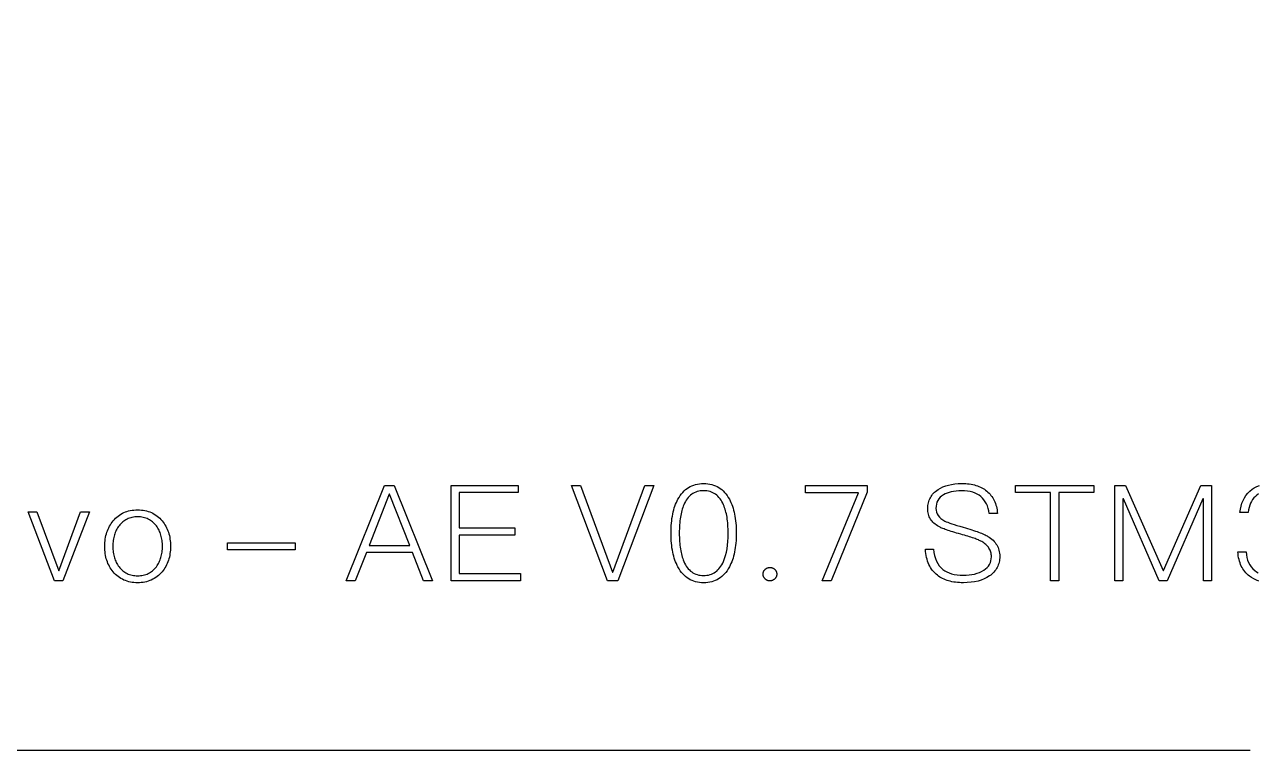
# Model space of a CAD drawing. Extents: x -100 to 100, y -100 to 100.
# Drawn here: x -42.26 to 0, y -100 to -75.12 of the extents above; entities that cross this region are included whole.
import ezdxf

# ---------------------------------------------------------------- set-up
doc = ezdxf.new("R2010")
doc.units = 0
doc.header["$MEASUREMENT"] = 0
doc.layers.get('0').update_dxf_attribs({"linetype": 'CONTINUOUS'})

msp = doc.modelspace()

# ---------------------------------------------------------------- linework, layer by layer
msp.add_lwpolyline([(-0.24952, -99.99999), (-95.999521, -99.99999), (-95.999521, -99.99999, -0.414214), (-99.999521, -95.99999), (-99.999521, -95.99999), (-99.999521, -0.249997)], format="xyb")
for points in [[(-18.980874, -90.851855), (-18.908104, -90.853975), (-18.908104, -90.853975), (-18.837704, -90.860313), (-18.837704, -90.860313), (-18.769664, -90.870889), (-18.769664, -90.870889), (-18.703988, -90.885684), (-18.703988, -90.885684), (-18.64068, -90.904717), (-18.64068, -90.904717), (-18.579734, -90.927969), (-18.579734, -90.927969), (-18.521151, -90.955439), (-18.521151, -90.955439), (-18.464937, -90.987158), (-18.464937, -90.987158), (-18.411083, -91.023086), (-18.411083, -91.023086), (-18.3596, -91.063252), (-18.3596, -91.063252), (-18.310479, -91.107646), (-18.310479, -91.107646), (-18.263718, -91.15627), (-18.263718, -91.15627), (-18.219327, -91.209111), (-18.219327, -91.209111), (-18.177299, -91.266182), (-18.177299, -91.266182), (-18.137632, -91.32749), (-18.137632, -91.32749), (-18.100334, -91.393027), (-18.100334, -91.393027), (-18.071456, -91.44915), (-18.071456, -91.44915), (-18.044447, -91.507461), (-18.044447, -91.507461), (-18.019294, -91.567959), (-18.019294, -91.567959), (-17.996003, -91.630635), (-17.996003, -91.630635), (-17.974584, -91.695508), (-17.974584, -91.695508), (-17.955018, -91.762568), (-17.955018, -91.762568), (-17.937316, -91.831807), (-17.937316, -91.831807), (-17.921483, -91.903232), (-17.921483, -91.903232), (-17.907513, -91.976846), (-17.907513, -91.976846), (-17.895399, -92.052637), (-17.895399, -92.052637), (-17.885154, -92.130615), (-17.885154, -92.130615), (-17.876772, -92.210781), (-17.876772, -92.210781), (-17.870253, -92.293145), (-17.870253, -92.293145), (-17.865588, -92.377676), (-17.865588, -92.377676), (-17.862795, -92.464404), (-17.862795, -92.464404), (-17.861864, -92.553311), (-17.861864, -92.553311), (-17.862795, -92.641143), (-17.862795, -92.641143), (-17.865588, -92.726934), (-17.865588, -92.726934), (-17.870253, -92.810693), (-17.870253, -92.810693), (-17.876772, -92.892402), (-17.876772, -92.892402), (-17.885154, -92.972061), (-17.885154, -92.972061), (-17.895399, -93.049688), (-17.895399, -93.049688), (-17.907513, -93.125273), (-17.907513, -93.125273), (-17.921483, -93.198809), (-17.921483, -93.198809), (-17.937316, -93.270303), (-17.937316, -93.270303), (-17.955018, -93.339756), (-17.955018, -93.339756), (-17.974584, -93.407168), (-17.974584, -93.407168), (-17.996003, -93.472539), (-17.996003, -93.472539), (-18.019294, -93.535859), (-18.019294, -93.535859), (-18.044447, -93.597148), (-18.044447, -93.597148), (-18.071456, -93.656387), (-18.071456, -93.656387), (-18.100334, -93.713594), (-18.100334, -93.713594), (-18.138176, -93.779121), (-18.138176, -93.779121), (-18.178304, -93.84043), (-18.178304, -93.84043), (-18.22072, -93.89751), (-18.22072, -93.89751), (-18.265439, -93.950352), (-18.265439, -93.950352), (-18.312445, -93.998975), (-18.312445, -93.998975), (-18.361746, -94.043369), (-18.361746, -94.043369), (-18.413341, -94.083535), (-18.413341, -94.083535), (-18.46723, -94.119463), (-18.46723, -94.119463), (-18.523408, -94.151172), (-18.523408, -94.151172), (-18.58188, -94.178662), (-18.58188, -94.178662), (-18.642648, -94.201914), (-18.642648, -94.201914), (-18.705709, -94.220938), (-18.705709, -94.220938), (-18.771058, -94.235732), (-18.771058, -94.235732), (-18.83871, -94.246309), (-18.83871, -94.246309), (-18.908647, -94.252646), (-18.908647, -94.252646), (-18.980874, -94.254766), (-18.980874, -94.254766), (-19.053107, -94.252646), (-19.053107, -94.252646), (-19.123046, -94.246309), (-19.123046, -94.246309), (-19.19069, -94.235732), (-19.19069, -94.235732), (-19.256046, -94.220938), (-19.256046, -94.220938), (-19.3191, -94.201914), (-19.3191, -94.201914), (-19.379867, -94.178662), (-19.379867, -94.178662), (-19.43834, -94.151172), (-19.43834, -94.151172), (-19.494524, -94.119463), (-19.494524, -94.119463), (-19.548407, -94.083535), (-19.548407, -94.083535), (-19.600002, -94.043369), (-19.600002, -94.043369), (-19.649303, -93.998975), (-19.649303, -93.998975), (-19.696309, -93.950352), (-19.696309, -93.950352), (-19.741019, -93.89751), (-19.741019, -93.89751), (-19.783442, -93.84043), (-19.783442, -93.84043), (-19.823572, -93.779121), (-19.823572, -93.779121), (-19.861406, -93.713594), (-19.861406, -93.713594), (-19.890284, -93.657998), (-19.890284, -93.657998), (-19.9173, -93.600166), (-19.9173, -93.600166), (-19.942454, -93.540059), (-19.942454, -93.540059), (-19.965743, -93.477695), (-19.965743, -93.477695), (-19.987172, -93.413076), (-19.987172, -93.413076), (-20.00673, -93.346211), (-20.00673, -93.346211), (-20.024432, -93.27707), (-20.024432, -93.27707), (-20.040265, -93.205684), (-20.040265, -93.205684), (-20.054242, -93.132041), (-20.054242, -93.132041), (-20.066349, -93.056133), (-20.066349, -93.056133), (-20.0766, -92.977969), (-20.0766, -92.977969), (-20.084983, -92.897559), (-20.084983, -92.897559), (-20.091501, -92.814873), (-20.091501, -92.814873), (-20.096158, -92.729951), (-20.096158, -92.729951), (-20.098953, -92.642764), (-20.098953, -92.642764), (-20.099884, -92.553311), (-20.099884, -92.553311), (-20.098953, -92.46333), (-20.098953, -92.46333), (-20.096158, -92.375674), (-20.096158, -92.375674), (-20.091501, -92.290342), (-20.091501, -92.290342), (-20.084983, -92.207344), (-20.084983, -92.207344), (-20.0766, -92.12668), (-20.0766, -92.12668), (-20.066349, -92.04834), (-20.066349, -92.04834), (-20.054242, -91.972324), (-20.054242, -91.972324), (-20.040265, -91.898643), (-20.040265, -91.898643), (-20.024432, -91.827285), (-20.024432, -91.827285), (-20.00673, -91.758262), (-20.00673, -91.758262), (-19.987172, -91.691572), (-19.987172, -91.691572), (-19.965743, -91.627207), (-19.965743, -91.627207), (-19.942454, -91.565166), (-19.942454, -91.565166), (-19.9173, -91.505449), (-19.9173, -91.505449), (-19.890284, -91.448076), (-19.890284, -91.448076), (-19.861406, -91.393027), (-19.861406, -91.393027), (-19.824108, -91.32749), (-19.824108, -91.32749), (-19.784441, -91.266182), (-19.784441, -91.266182), (-19.742419, -91.209111), (-19.742419, -91.209111), (-19.698022, -91.15627), (-19.698022, -91.15627), (-19.65127, -91.107646), (-19.65127, -91.107646), (-19.602148, -91.063252), (-19.602148, -91.063252), (-19.550657, -91.023086), (-19.550657, -91.023086), (-19.496812, -90.987158), (-19.496812, -90.987158), (-19.44059, -90.955439), (-19.44059, -90.955439), (-19.382013, -90.927969), (-19.382013, -90.927969), (-19.321067, -90.904717), (-19.321067, -90.904717), (-19.25776, -90.885684), (-19.25776, -90.885684), (-19.192083, -90.870889), (-19.192083, -90.870889), (-19.124044, -90.860313), (-19.124044, -90.860313), (-19.053644, -90.853975), (-19.053644, -90.853975), (-18.980874, -90.851855)], [(-10.128766, -90.851855), (-10.062553, -90.852891), (-10.062553, -90.852891), (-9.998061, -90.855947), (-9.998061, -90.855947), (-9.93529, -90.861055), (-9.93529, -90.861055), (-9.87424, -90.868193), (-9.87424, -90.868193), (-9.814903, -90.877393), (-9.814903, -90.877393), (-9.757288, -90.888623), (-9.757288, -90.888623), (-9.701393, -90.901895), (-9.701393, -90.901895), (-9.64722, -90.917217), (-9.64722, -90.917217), (-9.594768, -90.93457), (-9.594768, -90.93457), (-9.544037, -90.953975), (-9.544037, -90.953975), (-9.49502, -90.97542), (-9.49502, -90.97542), (-9.447723, -90.998906), (-9.447723, -90.998906), (-9.402148, -91.024434), (-9.402148, -91.024434), (-9.358294, -91.052002), (-9.358294, -91.052002), (-9.316161, -91.081621), (-9.316161, -91.081621), (-9.27575, -91.113271), (-9.27575, -91.113271), (-9.236157, -91.146914), (-9.236157, -91.146914), (-9.198785, -91.18249), (-9.198785, -91.18249), (-9.16364, -91.22001), (-9.16364, -91.22001), (-9.130717, -91.259453), (-9.130717, -91.259453), (-9.100012, -91.30084), (-9.100012, -91.30084), (-9.071529, -91.34416), (-9.071529, -91.34416), (-9.045266, -91.389404), (-9.045266, -91.389404), (-9.021223, -91.436592), (-9.021223, -91.436592), (-8.9994, -91.485713), (-8.9994, -91.485713), (-8.979805, -91.536768), (-8.979805, -91.536768), (-8.96243, -91.589766), (-8.96243, -91.589766), (-8.947275, -91.644688), (-8.947275, -91.644688), (-8.934341, -91.701543), (-8.934341, -91.701543), (-8.923627, -91.760342), (-8.923627, -91.760342), (-8.915134, -91.821074), (-8.915134, -91.821074), (-8.908868, -91.88374), (-8.908868, -91.88374), (-9.188615, -91.88374), (-9.188615, -91.88374), (-9.20517, -91.791377), (-9.20517, -91.791377), (-9.227313, -91.70459), (-9.227313, -91.70459), (-9.255044, -91.623398), (-9.255044, -91.623398), (-9.288363, -91.547813), (-9.288363, -91.547813), (-9.32727, -91.477793), (-9.32727, -91.477793), (-9.371772, -91.413379), (-9.371772, -91.413379), (-9.421855, -91.354541), (-9.421855, -91.354541), (-9.477541, -91.301299), (-9.477541, -91.301299), (-9.538017, -91.255088), (-9.538017, -91.255088), (-9.604804, -91.21502), (-9.604804, -91.21502), (-9.677894, -91.181133), (-9.677894, -91.181133), (-9.757296, -91.153398), (-9.757296, -91.153398), (-9.842992, -91.131826), (-9.842992, -91.131826), (-9.935007, -91.116426), (-9.935007, -91.116426), (-10.033317, -91.107178), (-10.033317, -91.107178), (-10.137938, -91.104102), (-10.137938, -91.104102), (-10.233961, -91.10625), (-10.233961, -91.10625), (-10.324821, -91.112705), (-10.324821, -91.112705), (-10.410525, -91.123447), (-10.410525, -91.123447), (-10.491066, -91.138496), (-10.491066, -91.138496), (-10.56645, -91.157842), (-10.56645, -91.157842), (-10.63668, -91.181484), (-10.63668, -91.181484), (-10.701738, -91.209434), (-10.701738, -91.209434), (-10.761648, -91.24168), (-10.761648, -91.24168), (-10.821842, -91.281025), (-10.821842, -91.281025), (-10.874011, -91.325664), (-10.874011, -91.325664), (-10.918156, -91.375615), (-10.918156, -91.375615), (-10.954269, -91.430869), (-10.954269, -91.430869), (-10.982357, -91.491416), (-10.982357, -91.491416), (-11.002429, -91.557266), (-11.002429, -91.557266), (-11.014462, -91.628428), (-11.014462, -91.628428), (-11.018478, -91.704883), (-11.018478, -91.704883), (-11.013679, -91.770879), (-11.013679, -91.770879), (-10.99927, -91.833574), (-10.99927, -91.833574), (-10.975264, -91.892988), (-10.975264, -91.892988), (-10.941654, -91.949092), (-10.941654, -91.949092), (-10.898448, -92.001904), (-10.898448, -92.001904), (-10.845631, -92.051416), (-10.845631, -92.051416), (-10.783225, -92.097637), (-10.783225, -92.097637), (-10.711208, -92.140566), (-10.711208, -92.140566), (-10.665275, -92.160908), (-10.665275, -92.160908), (-10.610022, -92.182979), (-10.610022, -92.182979), (-10.545463, -92.206768), (-10.545463, -92.206768), (-10.471582, -92.232275), (-10.471582, -92.232275), (-10.388389, -92.259512), (-10.388389, -92.259512), (-10.295875, -92.288467), (-10.295875, -92.288467), (-10.194048, -92.319131), (-10.194048, -92.319131), (-10.082908, -92.351523), (-10.082908, -92.351523), (-10.004908, -92.374238), (-10.004908, -92.374238), (-9.930275, -92.396523), (-9.930275, -92.396523), (-9.859011, -92.418379), (-9.859011, -92.418379), (-9.791113, -92.439805), (-9.791113, -92.439805), (-9.726591, -92.460801), (-9.726591, -92.460801), (-9.66543, -92.481367), (-9.66543, -92.481367), (-9.607635, -92.501504), (-9.607635, -92.501504), (-9.553209, -92.521211), (-9.553209, -92.521211), (-9.502158, -92.540488), (-9.502158, -92.540488), (-9.454467, -92.559326), (-9.454467, -92.559326), (-9.410143, -92.577744), (-9.410143, -92.577744), (-9.369194, -92.595732), (-9.369194, -92.595732), (-9.331606, -92.613291), (-9.331606, -92.613291), (-9.297386, -92.63042), (-9.297386, -92.63042), (-9.266541, -92.647109), (-9.266541, -92.647109), (-9.239055, -92.663389), (-9.239055, -92.663389), (-9.189636, -92.694551), (-9.189636, -92.694551), (-9.143397, -92.727295), (-9.143397, -92.727295), (-9.100348, -92.761621), (-9.100348, -92.761621), (-9.060487, -92.797529), (-9.060487, -92.797529), (-9.023823, -92.835), (-9.023823, -92.835), (-8.99034, -92.874053), (-8.99034, -92.874053), (-8.960046, -92.914688), (-8.960046, -92.914688), (-8.932941, -92.956885), (-8.932941, -92.956885), (-8.909024, -93.000674), (-8.909024, -93.000674), (-8.888297, -93.046035), (-8.888297, -93.046035), (-8.870758, -93.092959), (-8.870758, -93.092959), (-8.856408, -93.141475), (-8.856408, -93.141475), (-8.845247, -93.191563), (-8.845247, -93.191563), (-8.837275, -93.243232), (-8.837275, -93.243232), (-8.832492, -93.296475), (-8.832492, -93.296475), (-8.830897, -93.351289), (-8.830897, -93.351289), (-8.832276, -93.40335), (-8.832276, -93.40335), (-8.836418, -93.454053), (-8.836418, -93.454053), (-8.84331, -93.503389), (-8.84331, -93.503389), (-8.852966, -93.551357), (-8.852966, -93.551357), (-8.865379, -93.597969), (-8.865379, -93.597969), (-8.880555, -93.643223), (-8.880555, -93.643223), (-8.898489, -93.687119), (-8.898489, -93.687119), (-8.91918, -93.729648), (-8.91918, -93.729648), (-8.942626, -93.770811), (-8.942626, -93.770811), (-8.968837, -93.810615), (-8.968837, -93.810615), (-8.997805, -93.849063), (-8.997805, -93.849063), (-9.02953, -93.886143), (-9.02953, -93.886143), (-9.064019, -93.921865), (-9.064019, -93.921865), (-9.101264, -93.956221), (-9.101264, -93.956221), (-9.141266, -93.989219), (-9.141266, -93.989219), (-9.184025, -94.020859), (-9.184025, -94.020859), (-9.271234, -94.075684), (-9.271234, -94.075684), (-9.365462, -94.123193), (-9.365462, -94.123193), (-9.466715, -94.163398), (-9.466715, -94.163398), (-9.574995, -94.196279), (-9.574995, -94.196279), (-9.690292, -94.221865), (-9.690292, -94.221865), (-9.812609, -94.240146), (-9.812609, -94.240146), (-9.941951, -94.251104), (-9.941951, -94.251104), (-10.078318, -94.254766), (-10.078318, -94.254766), (-10.147899, -94.25376), (-10.147899, -94.25376), (-10.21561, -94.250742), (-10.21561, -94.250742), (-10.281466, -94.245732), (-10.281466, -94.245732), (-10.345459, -94.238711), (-10.345459, -94.238711), (-10.407582, -94.229688), (-10.407582, -94.229688), (-10.467849, -94.218643), (-10.467849, -94.218643), (-10.526255, -94.205605), (-10.526255, -94.205605), (-10.582789, -94.190557), (-10.582789, -94.190557), (-10.637462, -94.173496), (-10.637462, -94.173496), (-10.69028, -94.154443), (-10.69028, -94.154443), (-10.741227, -94.133369), (-10.741227, -94.133369), (-10.790311, -94.110293), (-10.790311, -94.110293), (-10.837533, -94.085215), (-10.837533, -94.085215), (-10.882899, -94.058125), (-10.882899, -94.058125), (-10.926395, -94.029033), (-10.926395, -94.029033), (-10.96803, -93.99793), (-10.96803, -93.99793), (-11.013173, -93.960059), (-11.013173, -93.960059), (-11.055737, -93.919824), (-11.055737, -93.919824), (-11.095725, -93.877227), (-11.095725, -93.877227), (-11.133127, -93.832266), (-11.133127, -93.832266), (-11.16795, -93.784932), (-11.16795, -93.784932), (-11.200197, -93.735234), (-11.200197, -93.735234), (-11.229866, -93.683174), (-11.229866, -93.683174), (-11.256948, -93.62876), (-11.256948, -93.62876), (-11.28146, -93.571963), (-11.28146, -93.571963), (-11.303387, -93.512813), (-11.303387, -93.512813), (-11.322729, -93.451289), (-11.322729, -93.451289), (-11.339501, -93.387412), (-11.339501, -93.387412), (-11.353687, -93.321162), (-11.353687, -93.321162), (-11.365294, -93.252549), (-11.365294, -93.252549), (-11.374325, -93.181572), (-11.374325, -93.181572), (-11.380776, -93.108232), (-11.380776, -93.108232), (-11.105604, -93.108232), (-11.105604, -93.108232), (-11.089556, -93.220313), (-11.089556, -93.220313), (-11.066624, -93.324922), (-11.066624, -93.324922), (-11.036813, -93.42209), (-11.036813, -93.42209), (-11.000127, -93.511807), (-11.000127, -93.511807), (-10.956555, -93.594063), (-10.956555, -93.594063), (-10.906107, -93.668877), (-10.906107, -93.668877), (-10.848783, -93.73624), (-10.848783, -93.73624), (-10.784574, -93.796143), (-10.784574, -93.796143), (-10.718442, -93.843438), (-10.718442, -93.843438), (-10.646143, -93.884424), (-10.646143, -93.884424), (-10.567672, -93.919102), (-10.567672, -93.919102), (-10.483049, -93.94748), (-10.483049, -93.94748), (-10.392256, -93.969551), (-10.392256, -93.969551), (-10.295302, -93.985322), (-10.295302, -93.985322), (-10.192186, -93.994785), (-10.192186, -93.994785), (-10.082908, -93.99793), (-10.082908, -93.99793), (-9.978644, -93.995283), (-9.978644, -93.995283), (-9.879112, -93.987324), (-9.879112, -93.987324), (-9.784311, -93.974072), (-9.784311, -93.974072), (-9.694233, -93.955508), (-9.694233, -93.955508), (-9.608887, -93.93165), (-9.608887, -93.93165), (-9.528272, -93.90248), (-9.528272, -93.90248), (-9.452388, -93.868018), (-9.452388, -93.868018), (-9.381227, -93.828252), (-9.381227, -93.828252), (-9.318888, -93.782891), (-9.318888, -93.782891), (-9.264857, -93.733955), (-9.264857, -93.733955), (-9.21914, -93.681426), (-9.21914, -93.681426), (-9.18173, -93.625313), (-9.18173, -93.625313), (-9.152643, -93.565625), (-9.152643, -93.565625), (-9.131864, -93.502354), (-9.131864, -93.502354), (-9.119391, -93.435498), (-9.119391, -93.435498), (-9.115234, -93.365049), (-9.115234, -93.365049), (-9.116545, -93.323779), (-9.116545, -93.323779), (-9.120472, -93.283643), (-9.120472, -93.283643), (-9.127006, -93.244668), (-9.127006, -93.244668), (-9.136163, -93.206826), (-9.136163, -93.206826), (-9.147935, -93.170146), (-9.147935, -93.170146), (-9.162314, -93.1346), (-9.162314, -93.1346), (-9.179316, -93.100205), (-9.179316, -93.100205), (-9.198934, -93.066953), (-9.198934, -93.066953), (-9.221166, -93.034854), (-9.221166, -93.034854), (-9.246014, -93.003896), (-9.246014, -93.003896), (-9.273477, -92.974092), (-9.273477, -92.974092), (-9.303555, -92.94542), (-9.303555, -92.94542), (-9.336255, -92.9179), (-9.336255, -92.9179), (-9.371564, -92.891533), (-9.371564, -92.891533), (-9.409487, -92.866309), (-9.409487, -92.866309), (-9.450026, -92.842227), (-9.450026, -92.842227), (-9.474337, -92.828887), (-9.474337, -92.828887), (-9.501405, -92.815225), (-9.501405, -92.815225), (-9.53123, -92.80123), (-9.53123, -92.80123), (-9.563818, -92.786914), (-9.563818, -92.786914), (-9.599164, -92.772275), (-9.599164, -92.772275), (-9.637266, -92.757314), (-9.637266, -92.757314), (-9.678126, -92.742031), (-9.678126, -92.742031), (-9.721749, -92.726436), (-9.721749, -92.726436), (-9.768129, -92.710508), (-9.768129, -92.710508), (-9.817272, -92.694258), (-9.817272, -92.694258), (-9.869173, -92.677686), (-9.869173, -92.677686), (-9.923831, -92.660801), (-9.923831, -92.660801), (-9.981245, -92.643584), (-9.981245, -92.643584), (-10.041423, -92.626045), (-10.041423, -92.626045), (-10.104351, -92.608184), (-10.104351, -92.608184), (-10.17005, -92.59), (-10.17005, -92.59), (-10.241776, -92.569639), (-10.241776, -92.569639), (-10.31021, -92.549805), (-10.31021, -92.549805), (-10.375343, -92.530508), (-10.375343, -92.530508), (-10.437183, -92.511748), (-10.437183, -92.511748), (-10.49573, -92.493525), (-10.49573, -92.493525), (-10.550975, -92.47585), (-10.550975, -92.47585), (-10.602928, -92.458701), (-10.602928, -92.458701), (-10.651581, -92.4421), (-10.651581, -92.4421), (-10.69694, -92.426025), (-10.69694, -92.426025), (-10.739006, -92.410498), (-10.739006, -92.410498), (-10.777771, -92.395498), (-10.777771, -92.395498), (-10.813243, -92.381045), (-10.813243, -92.381045), (-10.845422, -92.367119), (-10.845422, -92.367119), (-10.874302, -92.35374), (-10.874302, -92.35374), (-10.899879, -92.340898), (-10.899879, -92.340898), (-10.922164, -92.328594), (-10.922164, -92.328594), (-10.967701, -92.301465), (-10.967701, -92.301465), (-11.010304, -92.272842), (-11.010304, -92.272842), (-11.049963, -92.242715), (-11.049963, -92.242715), (-11.086687, -92.211074), (-11.086687, -92.211074), (-11.120476, -92.17793), (-11.120476, -92.17793), (-11.151328, -92.143281), (-11.151328, -92.143281), (-11.179238, -92.107129), (-11.179238, -92.107129), (-11.204213, -92.069473), (-11.204213, -92.069473), (-11.226244, -92.030313), (-11.226244, -92.030313), (-11.245341, -91.989648), (-11.245341, -91.989648), (-11.2615, -91.947471), (-11.2615, -91.947471), (-11.274725, -91.903799), (-11.274725, -91.903799), (-11.285007, -91.858613), (-11.285007, -91.858613), (-11.292354, -91.811934), (-11.292354, -91.811934), (-11.296757, -91.76375), (-11.296757, -91.76375), (-11.298224, -91.714053), (-11.298224, -91.714053), (-11.296846, -91.661523), (-11.296846, -91.661523), (-11.292711, -91.610576), (-11.292711, -91.610576), (-11.285812, -91.561201), (-11.285812, -91.561201), (-11.276156, -91.513408), (-11.276156, -91.513408), (-11.263743, -91.467188), (-11.263743, -91.467188), (-11.248566, -91.422549), (-11.248566, -91.422549), (-11.230632, -91.379482), (-11.230632, -91.379482), (-11.209943, -91.337998), (-11.209943, -91.337998), (-11.186495, -91.298076), (-11.186495, -91.298076), (-11.160284, -91.259736), (-11.160284, -91.259736), (-11.131316, -91.222979), (-11.131316, -91.222979), (-11.099592, -91.187793), (-11.099592, -91.187793), (-11.065103, -91.154189), (-11.065103, -91.154189), (-11.027865, -91.122158), (-11.027865, -91.122158), (-10.987855, -91.091699), (-10.987855, -91.091699), (-10.945096, -91.062822), (-10.945096, -91.062822), (-10.864124, -91.013379), (-10.864124, -91.013379), (-10.77713, -90.970527), (-10.77713, -90.970527), (-10.684117, -90.934268), (-10.684117, -90.934268), (-10.585084, -90.9046), (-10.585084, -90.9046), (-10.480039, -90.881523), (-10.480039, -90.881523), (-10.368966, -90.865049), (-10.368966, -90.865049), (-10.25188, -90.855156), (-10.25188, -90.855156), (-10.128766, -90.851855)], [(-29.919639, -90.916074), (-29.589436, -90.916074), (-29.589436, -90.916074), (-28.277817, -94.190557), (-28.277817, -94.190557), (-28.585076, -94.190557), (-28.585076, -94.190557), (-28.965728, -93.213711), (-28.965728, -93.213711), (-30.54335, -93.213711), (-30.54335, -93.213711), (-30.923999, -94.190557), (-30.923999, -94.190557), (-31.23127, -94.190557), (-31.23127, -94.190557), (-29.919639, -90.916074)], [(-30.451628, -92.975225), (-29.057446, -92.975225), (-29.057446, -92.975225), (-29.745366, -91.21875), (-29.745366, -91.21875), (-29.759128, -91.21875), (-29.759128, -91.21875), (-30.451628, -92.975225)], [(-27.637595, -90.916074), (-25.339956, -90.916074), (-25.339956, -90.916074), (-25.339956, -91.163721), (-25.339956, -91.163721), (-27.357844, -91.163721), (-27.357844, -91.163721), (-27.357844, -92.369863), (-27.357844, -92.369863), (-25.450027, -92.369863), (-25.450027, -92.369863), (-25.450027, -92.6221), (-25.450027, -92.6221), (-27.357844, -92.6221), (-27.357844, -92.6221), (-27.357844, -93.9429), (-27.357844, -93.9429), (-25.261997, -93.9429), (-25.261997, -93.9429), (-25.261997, -94.190557), (-25.261997, -94.190557), (-27.637595, -94.190557), (-27.637595, -94.190557), (-27.637595, -90.916074)], [(-23.514697, -90.916074), (-23.202834, -90.916074), (-23.202834, -90.916074), (-22.106758, -93.892451), (-22.106758, -93.892451), (-22.093003, -93.892451), (-22.093003, -93.892451), (-20.996926, -90.916074), (-20.996926, -90.916074), (-20.685068, -90.916074), (-20.685068, -90.916074), (-21.918728, -94.190557), (-21.918728, -94.190557), (-22.276445, -94.190557), (-22.276445, -94.190557), (-23.514697, -90.916074)], [(-18.980874, -91.099512), (-19.039435, -91.101406), (-19.039435, -91.101406), (-19.095889, -91.107109), (-19.095889, -91.107109), (-19.150219, -91.116602), (-19.150219, -91.116602), (-19.202439, -91.129893), (-19.202439, -91.129893), (-19.252544, -91.146982), (-19.252544, -91.146982), (-19.300541, -91.167871), (-19.300541, -91.167871), (-19.346422, -91.192559), (-19.346422, -91.192559), (-19.390187, -91.221045), (-19.390187, -91.221045), (-19.431835, -91.25333), (-19.431835, -91.25333), (-19.471368, -91.289404), (-19.471368, -91.289404), (-19.508792, -91.329287), (-19.508792, -91.329287), (-19.544108, -91.372959), (-19.544108, -91.372959), (-19.5773, -91.42043), (-19.5773, -91.42043), (-19.608384, -91.471699), (-19.608384, -91.471699), (-19.637352, -91.526777), (-19.637352, -91.526777), (-19.664204, -91.585645), (-19.664204, -91.585645), (-19.682532, -91.631348), (-19.682532, -91.631348), (-19.699677, -91.679014), (-19.699677, -91.679014), (-19.715635, -91.728652), (-19.715635, -91.728652), (-19.730417, -91.780264), (-19.730417, -91.780264), (-19.744015, -91.833848), (-19.744015, -91.833848), (-19.756427, -91.889395), (-19.756427, -91.889395), (-19.767662, -91.946924), (-19.767662, -91.946924), (-19.777706, -92.006416), (-19.777706, -92.006416), (-19.78658, -92.067881), (-19.78658, -92.067881), (-19.794261, -92.131318), (-19.794261, -92.131318), (-19.800765, -92.196729), (-19.800765, -92.196729), (-19.806085, -92.264102), (-19.806085, -92.264102), (-19.810228, -92.333447), (-19.810228, -92.333447), (-19.813179, -92.404756), (-19.813179, -92.404756), (-19.814951, -92.478057), (-19.814951, -92.478057), (-19.815547, -92.553311), (-19.815547, -92.553311), (-19.814951, -92.6275), (-19.814951, -92.6275), (-19.813179, -92.699854), (-19.813179, -92.699854), (-19.810228, -92.770381), (-19.810228, -92.770381), (-19.806085, -92.839082), (-19.806085, -92.839082), (-19.800765, -92.905957), (-19.800765, -92.905957), (-19.794261, -92.971006), (-19.794261, -92.971006), (-19.78658, -93.034229), (-19.78658, -93.034229), (-19.777706, -93.095625), (-19.777706, -93.095625), (-19.767662, -93.155186), (-19.767662, -93.155186), (-19.756427, -93.21293), (-19.756427, -93.21293), (-19.744015, -93.268838), (-19.744015, -93.268838), (-19.730417, -93.32292), (-19.730417, -93.32292), (-19.715635, -93.375176), (-19.715635, -93.375176), (-19.699677, -93.425605), (-19.699677, -93.425605), (-19.682532, -93.474209), (-19.682532, -93.474209), (-19.664204, -93.520986), (-19.664204, -93.520986), (-19.637352, -93.579854), (-19.637352, -93.579854), (-19.608384, -93.634922), (-19.608384, -93.634922), (-19.5773, -93.686182), (-19.5773, -93.686182), (-19.544108, -93.733662), (-19.544108, -93.733662), (-19.508792, -93.777334), (-19.508792, -93.777334), (-19.471368, -93.817207), (-19.471368, -93.817207), (-19.431835, -93.853291), (-19.431835, -93.853291), (-19.390187, -93.885576), (-19.390187, -93.885576), (-19.346422, -93.914063), (-19.346422, -93.914063), (-19.300541, -93.93875), (-19.300541, -93.93875), (-19.252544, -93.959639), (-19.252544, -93.959639), (-19.202439, -93.976729), (-19.202439, -93.976729), (-19.150219, -93.99002), (-19.150219, -93.99002), (-19.095889, -93.999512), (-19.095889, -93.999512), (-19.039435, -94.005215), (-19.039435, -94.005215), (-18.980874, -94.007109), (-18.980874, -94.007109), (-18.923385, -94.005215), (-18.923385, -94.005215), (-18.867871, -93.999512), (-18.867871, -93.999512), (-18.814324, -93.99002), (-18.814324, -93.99002), (-18.762743, -93.976729), (-18.762743, -93.976729), (-18.713137, -93.959639), (-18.713137, -93.959639), (-18.665505, -93.93875), (-18.665505, -93.93875), (-18.619841, -93.914063), (-18.619841, -93.914063), (-18.576144, -93.885576), (-18.576144, -93.885576), (-18.534427, -93.853291), (-18.534427, -93.853291), (-18.494672, -93.817207), (-18.494672, -93.817207), (-18.45689, -93.777334), (-18.45689, -93.777334), (-18.421082, -93.733662), (-18.421082, -93.733662), (-18.387241, -93.686182), (-18.387241, -93.686182), (-18.355367, -93.634922), (-18.355367, -93.634922), (-18.325476, -93.579854), (-18.325476, -93.579854), (-18.297544, -93.520986), (-18.297544, -93.520986), (-18.260999, -93.423594), (-18.260999, -93.423594), (-18.229326, -93.319473), (-18.229326, -93.319473), (-18.202527, -93.208623), (-18.202527, -93.208623), (-18.180592, -93.091035), (-18.180592, -93.091035), (-18.163545, -92.966709), (-18.163545, -92.966709), (-18.151364, -92.835645), (-18.151364, -92.835645), (-18.144054, -92.697842), (-18.144054, -92.697842), (-18.141617, -92.553311), (-18.141617, -92.553311), (-18.142222, -92.479121), (-18.142222, -92.479121), (-18.144054, -92.406768), (-18.144054, -92.406768), (-18.147095, -92.33624), (-18.147095, -92.33624), (-18.151364, -92.267539), (-18.151364, -92.267539), (-18.15684, -92.200664), (-18.15684, -92.200664), (-18.163545, -92.135615), (-18.163545, -92.135615), (-18.171458, -92.072402), (-18.171458, -92.072402), (-18.180592, -92.011006), (-18.180592, -92.011006), (-18.190948, -91.951436), (-18.190948, -91.951436), (-18.202527, -91.893691), (-18.202527, -91.893691), (-18.215311, -91.837783), (-18.215311, -91.837783), (-18.229326, -91.783701), (-18.229326, -91.783701), (-18.244548, -91.731445), (-18.244548, -91.731445), (-18.260999, -91.681016), (-18.260999, -91.681016), (-18.278665, -91.632422), (-18.278665, -91.632422), (-18.297544, -91.585645), (-18.297544, -91.585645), (-18.324939, -91.526777), (-18.324939, -91.526777), (-18.354369, -91.471699), (-18.354369, -91.471699), (-18.385848, -91.42043), (-18.385848, -91.42043), (-18.41936, -91.372959), (-18.41936, -91.372959), (-18.454922, -91.329287), (-18.454922, -91.329287), (-18.492526, -91.289404), (-18.492526, -91.289404), (-18.53217, -91.25333), (-18.53217, -91.25333), (-18.573856, -91.221045), (-18.573856, -91.221045), (-18.617583, -91.192559), (-18.617583, -91.192559), (-18.663352, -91.167871), (-18.663352, -91.167871), (-18.711171, -91.146982), (-18.711171, -91.146982), (-18.761029, -91.129893), (-18.761029, -91.129893), (-18.812922, -91.116602), (-18.812922, -91.116602), (-18.866865, -91.107109), (-18.866865, -91.107109), (-18.922849, -91.101406), (-18.922849, -91.101406), (-18.980874, -91.099512)], [(-15.489927, -90.916074), (-13.375735, -90.916074), (-13.375735, -90.916074), (-13.375735, -91.149961), (-13.375735, -91.149961), (-14.613984, -94.190557), (-14.613984, -94.190557), (-14.921246, -94.190557), (-14.921246, -94.190557), (-13.669243, -91.17748), (-13.669243, -91.17748), (-15.489927, -91.17748), (-15.489927, -91.17748), (-15.489927, -90.916074)], [(-8.29158, -90.916074), (-5.608708, -90.916074), (-5.608708, -90.916074), (-5.608708, -91.163721), (-5.608708, -91.163721), (-6.81027, -91.163721), (-6.81027, -91.163721), (-6.81027, -94.190557), (-6.81027, -94.190557), (-7.090017, -94.190557), (-7.090017, -94.190557), (-7.090017, -91.163721), (-7.090017, -91.163721), (-8.29158, -91.163721), (-8.29158, -91.163721), (-8.29158, -90.916074)], [(-4.885934, -90.916074), (-4.514463, -90.916074), (-4.514463, -90.916074), (-3.230356, -93.837422), (-3.230356, -93.837422), (-3.216595, -93.837422), (-3.216595, -93.837422), (-1.941659, -90.916074), (-1.941659, -90.916074), (-1.570188, -90.916074), (-1.570188, -90.916074), (-1.570188, -94.190557), (-1.570188, -94.190557), (-1.849934, -94.190557), (-1.849934, -94.190557), (-1.849934, -91.379258), (-1.849934, -91.379258), (-1.863696, -91.379258), (-1.863696, -91.379258), (-3.092766, -94.190557), (-3.092766, -94.190557), (-3.363356, -94.190557), (-3.363356, -94.190557), (-4.587844, -91.379258), (-4.587844, -91.379258), (-4.606187, -91.379258), (-4.606187, -91.379258), (-4.606187, -94.190557), (-4.606187, -94.190557), (-4.885934, -94.190557), (-4.885934, -94.190557), (-4.885934, -90.916074)], [(0.040285, -91.210439), (-0.016108, -91.250498), (-0.016108, -91.250498), (-0.067778, -91.296709), (-0.067778, -91.296709), (-0.116788, -91.347373), (-0.116788, -91.347373), (-0.160642, -91.403057), (-0.160642, -91.403057), (-0.19934, -91.46375), (-0.19934, -91.46375), (-0.232875, -91.529463), (-0.232875, -91.529463), (-0.261255, -91.600186), (-0.261255, -91.600186), (-0.284471, -91.675928), (-0.284471, -91.675928), (-0.302531, -91.756689), (-0.302531, -91.756689), (-0.315428, -91.842461), (-0.315428, -91.842461), (-0.595175, -91.842461), (-0.595175, -91.842461), (-0.580847, -91.730742), (-0.580847, -91.730742), (-0.558488, -91.624912), (-0.558488, -91.624912), (-0.528105, -91.524941), (-0.528105, -91.524941), (-0.489697, -91.430859), (-0.489697, -91.430859), (-0.443265, -91.342646), (-0.443265, -91.342646), (-0.388801, -91.260313), (-0.388801, -91.260313), (-0.326321, -91.183857), (-0.326321, -91.183857), (-0.255808, -91.113271), (-0.255808, -91.113271), (-0.182144, -91.052002), (-0.182144, -91.052002), (-0.103317, -90.998906), (-0.103317, -90.998906), (-0.019334, -90.953975), (-0.019334, -90.953975), (0.069804, -90.917217)], [(-42.13978, -91.819531), (-41.8371, -91.819531), (-41.8371, -91.819531), (-41.089556, -93.842012), (-41.089556, -93.842012), (-40.346606, -91.819531), (-40.346606, -91.819531), (-40.039338, -91.819531), (-40.039338, -91.819531), (-40.947388, -94.190557), (-40.947388, -94.190557), (-41.231729, -94.190557), (-41.231729, -94.190557), (-42.13978, -91.819531)], [(-38.385588, -91.755332), (-38.321045, -91.756797), (-38.321045, -91.756797), (-38.25811, -91.761211), (-38.25811, -91.761211), (-38.196792, -91.768555), (-38.196792, -91.768555), (-38.137083, -91.778838), (-38.137083, -91.778838), (-38.078987, -91.792051), (-38.078987, -91.792051), (-38.022502, -91.808213), (-38.022502, -91.808213), (-37.967629, -91.827314), (-37.967629, -91.827314), (-37.91437, -91.849346), (-37.91437, -91.849346), (-37.862725, -91.874316), (-37.862725, -91.874316), (-37.812688, -91.902227), (-37.812688, -91.902227), (-37.764265, -91.933076), (-37.764265, -91.933076), (-37.717458, -91.966865), (-37.717458, -91.966865), (-37.672258, -92.003594), (-37.672258, -92.003594), (-37.628672, -92.043252), (-37.628672, -92.043252), (-37.586699, -92.08585), (-37.586699, -92.08585), (-37.546335, -92.131387), (-37.546335, -92.131387), (-37.511353, -92.175654), (-37.511353, -92.175654), (-37.478623, -92.221318), (-37.478623, -92.221318), (-37.448149, -92.268389), (-37.448149, -92.268389), (-37.419929, -92.316846), (-37.419929, -92.316846), (-37.393972, -92.366699), (-37.393972, -92.366699), (-37.370271, -92.417949), (-37.370271, -92.417949), (-37.348828, -92.470605), (-37.348828, -92.470605), (-37.329641, -92.524648), (-37.329641, -92.524648), (-37.312712, -92.580098), (-37.312712, -92.580098), (-37.29804, -92.636934), (-37.29804, -92.636934), (-37.285625, -92.695176), (-37.285625, -92.695176), (-37.275466, -92.754814), (-37.275466, -92.754814), (-37.267566, -92.81585), (-37.267566, -92.81585), (-37.261921, -92.878271), (-37.261921, -92.878271), (-37.258535, -92.9421), (-37.258535, -92.9421), (-37.257407, -93.007334), (-37.257407, -93.007334), (-37.258535, -93.071465), (-37.258535, -93.071465), (-37.261921, -93.134316), (-37.261921, -93.134316), (-37.267566, -93.195859), (-37.267566, -93.195859), (-37.275466, -93.256133), (-37.275466, -93.256133), (-37.285625, -93.315098), (-37.285625, -93.315098), (-37.29804, -93.372793), (-37.29804, -93.372793), (-37.312712, -93.429189), (-37.312712, -93.429189), (-37.329641, -93.484287), (-37.329641, -93.484287), (-37.348828, -93.538105), (-37.348828, -93.538105), (-37.370271, -93.590625), (-37.370271, -93.590625), (-37.393972, -93.641865), (-37.393972, -93.641865), (-37.419929, -93.691807), (-37.419929, -93.691807), (-37.448149, -93.740459), (-37.448149, -93.740459), (-37.478623, -93.787822), (-37.478623, -93.787822), (-37.511353, -93.833906), (-37.511353, -93.833906), (-37.546335, -93.878691), (-37.546335, -93.878691), (-37.587236, -93.924229), (-37.587236, -93.924229), (-37.629675, -93.966836), (-37.629675, -93.966836), (-37.673652, -94.006494), (-37.673652, -94.006494), (-37.719175, -94.043213), (-37.719175, -94.043213), (-37.766233, -94.077002), (-37.766233, -94.077002), (-37.814836, -94.107861), (-37.814836, -94.107861), (-37.86498, -94.135771), (-37.86498, -94.135771), (-37.916665, -94.160742), (-37.916665, -94.160742), (-37.969888, -94.182783), (-37.969888, -94.182783), (-38.024648, -94.201875), (-38.024648, -94.201875), (-38.080957, -94.218037), (-38.080957, -94.218037), (-38.138804, -94.23126), (-38.138804, -94.23126), (-38.198188, -94.241533), (-38.198188, -94.241533), (-38.259116, -94.248887), (-38.259116, -94.248887), (-38.32158, -94.253291), (-38.32158, -94.253291), (-38.385588, -94.254766), (-38.385588, -94.254766), (-38.449597, -94.253291), (-38.449597, -94.253291), (-38.512065, -94.248887), (-38.512065, -94.248887), (-38.572993, -94.241533), (-38.572993, -94.241533), (-38.632383, -94.23126), (-38.632383, -94.23126), (-38.690225, -94.218037), (-38.690225, -94.218037), (-38.746533, -94.201875), (-38.746533, -94.201875), (-38.801296, -94.182783), (-38.801296, -94.182783), (-38.854521, -94.160742), (-38.854521, -94.160742), (-38.906201, -94.135771), (-38.906201, -94.135771), (-38.956345, -94.107861), (-38.956345, -94.107861), (-39.004949, -94.077002), (-39.004949, -94.077002), (-39.052009, -94.043213), (-39.052009, -94.043213), (-39.097529, -94.006494), (-39.097529, -94.006494), (-39.141509, -93.966836), (-39.141509, -93.966836), (-39.183948, -93.924229), (-39.183948, -93.924229), (-39.224849, -93.878691), (-39.224849, -93.878691), (-39.259836, -93.833906), (-39.259836, -93.833906), (-39.292566, -93.787822), (-39.292566, -93.787822), (-39.32304, -93.740459), (-39.32304, -93.740459), (-39.351255, -93.691807), (-39.351255, -93.691807), (-39.377212, -93.641865), (-39.377212, -93.641865), (-39.400916, -93.590625), (-39.400916, -93.590625), (-39.422358, -93.538105), (-39.422358, -93.538105), (-39.441545, -93.484287), (-39.441545, -93.484287), (-39.458477, -93.429189), (-39.458477, -93.429189), (-39.473147, -93.372793), (-39.473147, -93.372793), (-39.485562, -93.315098), (-39.485562, -93.315098), (-39.495723, -93.256133), (-39.495723, -93.256133), (-39.503618, -93.195859), (-39.503618, -93.195859), (-39.509263, -93.134316), (-39.509263, -93.134316), (-39.512649, -93.071465), (-39.512649, -93.071465), (-39.513777, -93.007334), (-39.513777, -93.007334), (-39.512629, -92.9421), (-39.512629, -92.9421), (-39.509192, -92.878271), (-39.509192, -92.878271), (-39.503459, -92.81585), (-39.503459, -92.81585), (-39.495435, -92.754814), (-39.495435, -92.754814), (-39.485115, -92.695176), (-39.485115, -92.695176), (-39.472502, -92.636934), (-39.472502, -92.636934), (-39.457598, -92.580098), (-39.457598, -92.580098), (-39.4404, -92.524648), (-39.4404, -92.524648), (-39.420911, -92.470605), (-39.420911, -92.470605), (-39.399124, -92.417949), (-39.399124, -92.417949), (-39.375049, -92.366699), (-39.375049, -92.366699), (-39.348677, -92.316846), (-39.348677, -92.316846), (-39.320015, -92.268389), (-39.320015, -92.268389), (-39.289058, -92.221318), (-39.289058, -92.221318), (-39.255808, -92.175654), (-39.255808, -92.175654), (-39.220269, -92.131387), (-39.220269, -92.131387), (-39.180999, -92.08585), (-39.180999, -92.08585), (-39.140012, -92.043252), (-39.140012, -92.043252), (-39.097302, -92.003594), (-39.097302, -92.003594), (-39.052874, -91.966865), (-39.052874, -91.966865), (-39.006726, -91.933076), (-39.006726, -91.933076), (-38.95886, -91.902227), (-38.95886, -91.902227), (-38.909272, -91.874316), (-38.909272, -91.874316), (-38.857964, -91.849346), (-38.857964, -91.849346), (-38.804937, -91.827314), (-38.804937, -91.827314), (-38.75019, -91.808213), (-38.75019, -91.808213), (-38.693723, -91.792051), (-38.693723, -91.792051), (-38.635537, -91.778838), (-38.635537, -91.778838), (-38.57563, -91.768555), (-38.57563, -91.768555), (-38.514004, -91.761211), (-38.514004, -91.761211), (-38.450654, -91.756797), (-38.450654, -91.756797), (-38.385588, -91.755332)], [(-38.385588, -91.993799), (-38.435911, -91.99502), (-38.435911, -91.99502), (-38.484834, -91.998672), (-38.484834, -91.998672), (-38.532361, -92.004766), (-38.532361, -92.004766), (-38.578491, -92.013291), (-38.578491, -92.013291), (-38.623225, -92.024258), (-38.623225, -92.024258), (-38.66656, -92.037656), (-38.66656, -92.037656), (-38.708496, -92.053496), (-38.708496, -92.053496), (-38.749038, -92.071768), (-38.749038, -92.071768), (-38.788181, -92.09248), (-38.788181, -92.09248), (-38.82593, -92.115625), (-38.82593, -92.115625), (-38.862278, -92.141201), (-38.862278, -92.141201), (-38.897227, -92.169229), (-38.897227, -92.169229), (-38.930781, -92.199687), (-38.930781, -92.199687), (-38.962937, -92.232568), (-38.962937, -92.232568), (-38.993699, -92.2679), (-38.993699, -92.2679), (-39.023062, -92.305664), (-39.023062, -92.305664), (-39.048604, -92.340107), (-39.048604, -92.340107), (-39.072502, -92.375811), (-39.072502, -92.375811), (-39.094753, -92.412773), (-39.094753, -92.412773), (-39.115354, -92.450986), (-39.115354, -92.450986), (-39.134309, -92.490449), (-39.134309, -92.490449), (-39.151614, -92.531172), (-39.151614, -92.531172), (-39.167271, -92.573145), (-39.167271, -92.573145), (-39.181277, -92.616367), (-39.181277, -92.616367), (-39.193638, -92.66085), (-39.193638, -92.66085), (-39.204351, -92.706592), (-39.204351, -92.706592), (-39.213416, -92.753574), (-39.213416, -92.753574), (-39.220833, -92.801826), (-39.220833, -92.801826), (-39.226602, -92.851318), (-39.226602, -92.851318), (-39.230723, -92.90207), (-39.230723, -92.90207), (-39.233193, -92.954072), (-39.233193, -92.954072), (-39.234021, -93.007334), (-39.234021, -93.007334), (-39.233193, -93.060039), (-39.233193, -93.060039), (-39.230723, -93.111523), (-39.230723, -93.111523), (-39.226602, -93.161787), (-39.226602, -93.161787), (-39.220833, -93.21084), (-39.220833, -93.21084), (-39.213416, -93.258672), (-39.213416, -93.258672), (-39.204351, -93.305293), (-39.204351, -93.305293), (-39.193638, -93.350684), (-39.193638, -93.350684), (-39.181277, -93.394863), (-39.181277, -93.394863), (-39.167271, -93.437822), (-39.167271, -93.437822), (-39.151614, -93.479561), (-39.151614, -93.479561), (-39.134309, -93.520078), (-39.134309, -93.520078), (-39.115354, -93.559395), (-39.115354, -93.559395), (-39.094753, -93.597471), (-39.094753, -93.597471), (-39.072502, -93.634346), (-39.072502, -93.634346), (-39.048604, -93.66999), (-39.048604, -93.66999), (-39.023062, -93.704424), (-39.023062, -93.704424), (-38.993162, -93.742188), (-38.993162, -93.742188), (-38.961936, -93.77752), (-38.961936, -93.77752), (-38.929387, -93.81041), (-38.929387, -93.81041), (-38.89551, -93.840859), (-38.89551, -93.840859), (-38.86031, -93.868877), (-38.86031, -93.868877), (-38.823784, -93.894463), (-38.823784, -93.894463), (-38.78593, -93.917607), (-38.78593, -93.917607), (-38.746753, -93.93832), (-38.746753, -93.93832), (-38.706248, -93.956592), (-38.706248, -93.956592), (-38.664417, -93.972432), (-38.664417, -93.972432), (-38.621257, -93.98583), (-38.621257, -93.98583), (-38.576777, -93.996797), (-38.576777, -93.996797), (-38.530969, -94.005313), (-38.530969, -94.005313), (-38.483835, -94.011406), (-38.483835, -94.011406), (-38.435374, -94.015059), (-38.435374, -94.015059), (-38.385588, -94.016279), (-38.385588, -94.016279), (-38.335249, -94.015059), (-38.335249, -94.015059), (-38.286272, -94.011406), (-38.286272, -94.011406), (-38.238655, -94.005313), (-38.238655, -94.005313), (-38.1924, -93.996797), (-38.1924, -93.996797), (-38.147505, -93.98583), (-38.147505, -93.98583), (-38.103975, -93.972432), (-38.103975, -93.972432), (-38.061804, -93.956592), (-38.061804, -93.956592), (-38.020994, -93.93832), (-38.020994, -93.93832), (-37.981548, -93.917607), (-37.981548, -93.917607), (-37.943464, -93.894463), (-37.943464, -93.894463), (-37.906741, -93.868877), (-37.906741, -93.868877), (-37.871375, -93.840859), (-37.871375, -93.840859), (-37.837375, -93.81041), (-37.837375, -93.81041), (-37.804734, -93.77752), (-37.804734, -93.77752), (-37.773457, -93.742188), (-37.773457, -93.742188), (-37.743538, -93.704424), (-37.743538, -93.704424), (-37.717993, -93.667842), (-37.717993, -93.667842), (-37.694097, -93.630332), (-37.694097, -93.630332), (-37.671846, -93.591885), (-37.671846, -93.591885), (-37.651245, -93.55251), (-37.651245, -93.55251), (-37.63229, -93.512197), (-37.63229, -93.512197), (-37.614985, -93.470957), (-37.614985, -93.470957), (-37.599329, -93.428789), (-37.599329, -93.428789), (-37.585317, -93.385693), (-37.585317, -93.385693), (-37.572957, -93.34166), (-37.572957, -93.34166), (-37.562244, -93.296689), (-37.562244, -93.296689), (-37.553181, -93.250791), (-37.553181, -93.250791), (-37.545764, -93.203965), (-37.545764, -93.203965), (-37.539995, -93.156201), (-37.539995, -93.156201), (-37.535876, -93.10751), (-37.535876, -93.10751), (-37.533403, -93.057891), (-37.533403, -93.057891), (-37.532578, -93.007334), (-37.532578, -93.007334), (-37.533403, -92.955146), (-37.533403, -92.955146), (-37.535876, -92.904072), (-37.535876, -92.904072), (-37.539995, -92.854111), (-37.539995, -92.854111), (-37.545764, -92.805264), (-37.545764, -92.805264), (-37.553181, -92.75752), (-37.553181, -92.75752), (-37.562244, -92.710879), (-37.562244, -92.710879), (-37.572957, -92.665371), (-37.572957, -92.665371), (-37.585317, -92.620957), (-37.585317, -92.620957), (-37.599329, -92.577656), (-37.599329, -92.577656), (-37.614985, -92.535469), (-37.614985, -92.535469), (-37.63229, -92.494395), (-37.63229, -92.494395), (-37.651245, -92.454424), (-37.651245, -92.454424), (-37.671846, -92.415566), (-37.671846, -92.415566), (-37.694097, -92.377822), (-37.694097, -92.377822), (-37.717993, -92.341182), (-37.717993, -92.341182), (-37.743538, -92.305664), (-37.743538, -92.305664), (-37.77292, -92.2679), (-37.77292, -92.2679), (-37.803733, -92.232568), (-37.803733, -92.232568), (-37.835979, -92.199687), (-37.835979, -92.199687), (-37.869656, -92.169229), (-37.869656, -92.169229), (-37.904768, -92.141201), (-37.904768, -92.141201), (-37.941313, -92.115625), (-37.941313, -92.115625), (-37.979294, -92.09248), (-37.979294, -92.09248), (-38.018704, -92.071768), (-38.018704, -92.071768), (-38.059551, -92.053496), (-38.059551, -92.053496), (-38.101826, -92.037656), (-38.101826, -92.037656), (-38.14554, -92.024258), (-38.14554, -92.024258), (-38.190681, -92.013291), (-38.190681, -92.013291), (-38.237258, -92.004766), (-38.237258, -92.004766), (-38.285271, -91.998672), (-38.285271, -91.998672), (-38.334712, -91.99502), (-38.334712, -91.99502), (-38.385588, -91.993799)], [(-35.303726, -92.883516), (-32.987747, -92.883516), (-32.987747, -92.883516), (-32.987747, -93.121992), (-32.987747, -93.121992), (-35.303726, -93.121992), (-35.303726, -93.121992), (-35.303726, -92.883516)], [(0.054903, -94.197432), (-0.034027, -94.165186), (-0.034027, -94.165186), (-0.118509, -94.125771), (-0.118509, -94.125771), (-0.198558, -94.079199), (-0.198558, -94.079199), (-0.274159, -94.025459), (-0.274159, -94.025459), (-0.317082, -93.990498), (-0.317082, -93.990498), (-0.357568, -93.953291), (-0.357568, -93.953291), (-0.395618, -93.913828), (-0.395618, -93.913828), (-0.431232, -93.8721), (-0.431232, -93.8721), (-0.46441, -93.828115), (-0.46441, -93.828115), (-0.495151, -93.781885), (-0.495151, -93.781885), (-0.523455, -93.733389), (-0.523455, -93.733389), (-0.549324, -93.682637), (-0.549324, -93.682637), (-0.572756, -93.629629), (-0.572756, -93.629629), (-0.593752, -93.574365), (-0.593752, -93.574365), (-0.612311, -93.516846), (-0.612311, -93.516846), (-0.628434, -93.457061), (-0.628434, -93.457061), (-0.642121, -93.395029), (-0.642121, -93.395029), (-0.653364, -93.330723), (-0.653364, -93.330723), (-0.662178, -93.26417), (-0.662178, -93.26417), (-0.668556, -93.195361), (-0.668556, -93.195361), (-0.384219, -93.195361), (-0.384219, -93.195361), (-0.375621, -93.296621), (-0.375621, -93.296621), (-0.358991, -93.391709), (-0.358991, -93.391709), (-0.334345, -93.480635), (-0.334345, -93.480635), (-0.301667, -93.563398), (-0.301667, -93.563398), (-0.260972, -93.64001), (-0.260972, -93.64001), (-0.212237, -93.710449), (-0.212237, -93.710449), (-0.155486, -93.774717), (-0.155486, -93.774717), (-0.090703, -93.832832), (-0.090703, -93.832832), (-0.034101, -93.874756), (-0.034101, -93.874756), (0.02566, -93.911084)], [(-16.707992, -93.731943), (-16.695527, -93.732197), (-16.695527, -93.732197), (-16.683346, -93.732949), (-16.683346, -93.732949), (-16.671455, -93.734199), (-16.671455, -93.734199), (-16.659846, -93.735957), (-16.659846, -93.735957), (-16.648522, -93.738213), (-16.648522, -93.738213), (-16.637488, -93.740967), (-16.637488, -93.740967), (-16.626736, -93.744229), (-16.626736, -93.744229), (-16.616276, -93.747988), (-16.616276, -93.747988), (-16.606099, -93.752256), (-16.606099, -93.752256), (-16.596211, -93.757021), (-16.596211, -93.757021), (-16.586608, -93.762285), (-16.586608, -93.762285), (-16.577294, -93.768057), (-16.577294, -93.768057), (-16.568264, -93.774326), (-16.568264, -93.774326), (-16.559524, -93.781094), (-16.559524, -93.781094), (-16.551068, -93.788369), (-16.551068, -93.788369), (-16.542894, -93.796143), (-16.542894, -93.796143), (-16.534565, -93.80377), (-16.534565, -93.80377), (-16.526771, -93.811768), (-16.526771, -93.811768), (-16.519515, -93.820107), (-16.519515, -93.820107), (-16.512802, -93.828818), (-16.512802, -93.828818), (-16.506617, -93.837891), (-16.506617, -93.837891), (-16.500978, -93.847305), (-16.500978, -93.847305), (-16.495874, -93.85709), (-16.495874, -93.85709), (-16.4913, -93.867227), (-16.4913, -93.867227), (-16.487269, -93.877725), (-16.487269, -93.877725), (-16.483782, -93.888584), (-16.483782, -93.888584), (-16.480824, -93.899795), (-16.480824, -93.899795), (-16.478402, -93.911377), (-16.478402, -93.911377), (-16.476525, -93.923301), (-16.476525, -93.923301), (-16.475184, -93.935586), (-16.475184, -93.935586), (-16.474371, -93.948242), (-16.474371, -93.948242), (-16.474104, -93.96124), (-16.474104, -93.96124), (-16.474395, -93.972637), (-16.474395, -93.972637), (-16.475251, -93.983887), (-16.475251, -93.983887), (-16.476689, -93.995), (-16.476689, -93.995), (-16.478693, -94.005957), (-16.478693, -94.005957), (-16.481271, -94.016787), (-16.481271, -94.016787), (-16.484423, -94.027461), (-16.484423, -94.027461), (-16.488148, -94.037998), (-16.488148, -94.037998), (-16.492446, -94.048379), (-16.492446, -94.048379), (-16.497327, -94.058633), (-16.497327, -94.058633), (-16.502773, -94.06874), (-16.502773, -94.06874), (-16.508785, -94.078691), (-16.508785, -94.078691), (-16.51538, -94.088506), (-16.51538, -94.088506), (-16.522548, -94.098184), (-16.522548, -94.098184), (-16.530288, -94.107705), (-16.530288, -94.107705), (-16.538604, -94.1171), (-16.538604, -94.1171), (-16.547484, -94.126348), (-16.547484, -94.126348), (-16.556708, -94.134111), (-16.556708, -94.134111), (-16.566044, -94.141396), (-16.566044, -94.141396), (-16.575483, -94.148164), (-16.575483, -94.148164), (-16.585035, -94.154434), (-16.585035, -94.154434), (-16.594691, -94.160205), (-16.594691, -94.160205), (-16.604452, -94.165479), (-16.604452, -94.165479), (-16.614324, -94.170234), (-16.614324, -94.170234), (-16.624299, -94.174502), (-16.624299, -94.174502), (-16.634388, -94.178262), (-16.634388, -94.178262), (-16.64458, -94.181523), (-16.64458, -94.181523), (-16.654877, -94.184277), (-16.654877, -94.184277), (-16.665286, -94.186533), (-16.665286, -94.186533), (-16.675806, -94.188291), (-16.675806, -94.188291), (-16.686431, -94.189551), (-16.686431, -94.189551), (-16.697159, -94.190303), (-16.697159, -94.190303), (-16.707992, -94.190557), (-16.707992, -94.190557), (-16.720464, -94.190283), (-16.720464, -94.190283), (-16.732646, -94.189482), (-16.732646, -94.189482), (-16.744537, -94.188135), (-16.744537, -94.188135), (-16.756152, -94.18625), (-16.756152, -94.18625), (-16.767471, -94.183828), (-16.767471, -94.183828), (-16.778505, -94.180879), (-16.778505, -94.180879), (-16.789255, -94.177383), (-16.789255, -94.177383), (-16.799717, -94.173359), (-16.799717, -94.173359), (-16.809894, -94.168789), (-16.809894, -94.168789), (-16.81978, -94.163682), (-16.81978, -94.163682), (-16.829385, -94.158037), (-16.829385, -94.158037), (-16.838698, -94.151855), (-16.838698, -94.151855), (-16.847728, -94.145137), (-16.847728, -94.145137), (-16.856475, -94.137881), (-16.856475, -94.137881), (-16.864924, -94.130088), (-16.864924, -94.130088), (-16.873097, -94.121758), (-16.873097, -94.121758), (-16.881427, -94.113076), (-16.881427, -94.113076), (-16.88922, -94.104209), (-16.88922, -94.104209), (-16.896477, -94.095156), (-16.896477, -94.095156), (-16.90319, -94.085928), (-16.90319, -94.085928), (-16.909374, -94.076533), (-16.909374, -94.076533), (-16.915013, -94.066943), (-16.915013, -94.066943), (-16.920117, -94.057178), (-16.920117, -94.057178), (-16.924685, -94.047236), (-16.924685, -94.047236), (-16.928716, -94.037119), (-16.928716, -94.037119), (-16.932209, -94.026807), (-16.932209, -94.026807), (-16.935167, -94.016328), (-16.935167, -94.016328), (-16.937589, -94.005674), (-16.937589, -94.005674), (-16.939467, -93.994834), (-16.939467, -93.994834), (-16.940808, -93.983818), (-16.940808, -93.983818), (-16.94162, -93.972617), (-16.94162, -93.972617), (-16.941888, -93.96124), (-16.941888, -93.96124), (-16.94162, -93.948242), (-16.94162, -93.948242), (-16.940808, -93.935586), (-16.940808, -93.935586), (-16.939467, -93.923301), (-16.939467, -93.923301), (-16.937589, -93.911377), (-16.937589, -93.911377), (-16.935167, -93.899795), (-16.935167, -93.899795), (-16.932209, -93.888584), (-16.932209, -93.888584), (-16.928716, -93.877725), (-16.928716, -93.877725), (-16.924685, -93.867227), (-16.924685, -93.867227), (-16.920117, -93.85709), (-16.920117, -93.85709), (-16.915013, -93.847305), (-16.915013, -93.847305), (-16.909374, -93.837891), (-16.909374, -93.837891), (-16.90319, -93.828818), (-16.90319, -93.828818), (-16.896477, -93.820107), (-16.896477, -93.820107), (-16.88922, -93.811768), (-16.88922, -93.811768), (-16.881427, -93.80377), (-16.881427, -93.80377), (-16.873097, -93.796143), (-16.873097, -93.796143), (-16.865468, -93.788369), (-16.865468, -93.788369), (-16.857473, -93.781094), (-16.857473, -93.781094), (-16.849128, -93.774326), (-16.849128, -93.774326), (-16.840419, -93.768057), (-16.840419, -93.768057), (-16.831359, -93.762285), (-16.831359, -93.762285), (-16.821934, -93.757021), (-16.821934, -93.757021), (-16.812151, -93.752256), (-16.812151, -93.752256), (-16.80201, -93.747988), (-16.80201, -93.747988), (-16.791514, -93.744229), (-16.791514, -93.744229), (-16.780658, -93.740967), (-16.780658, -93.740967), (-16.769445, -93.738213), (-16.769445, -93.738213), (-16.757874, -93.735957), (-16.757874, -93.735957), (-16.745938, -93.734199), (-16.745938, -93.734199), (-16.733652, -93.732949), (-16.733652, -93.732949), (-16.721001, -93.732197), (-16.721001, -93.732197), (-16.707992, -93.731943)]]:
    msp.add_lwpolyline(points)

doc.saveas('drawing.dxf')
